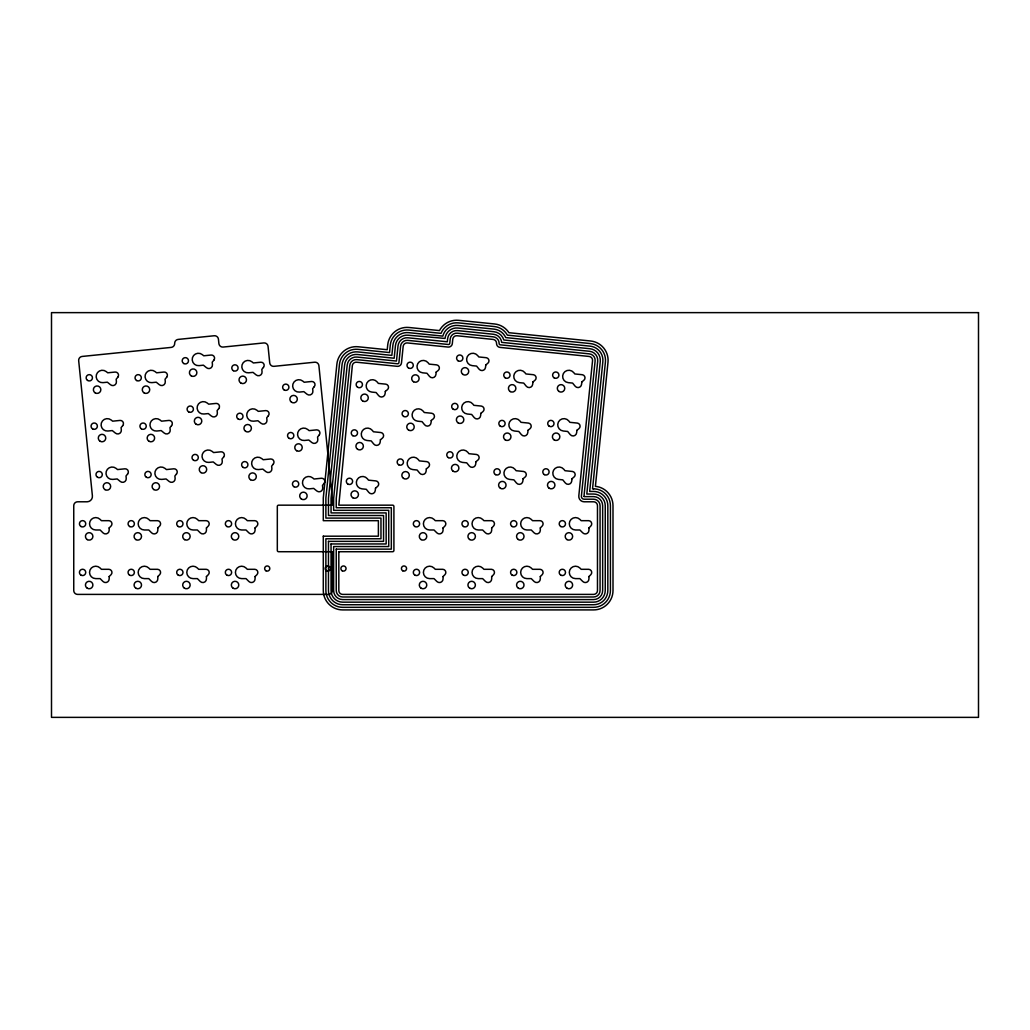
<?xml version="1.0" encoding="UTF-8"?>
<svg xmlns="http://www.w3.org/2000/svg" width="1030" height="1030" viewBox="0 0 1030 1030"><rect width="100%" height="100%" fill="white"/><g stroke="black" fill="none" stroke-linecap="round" stroke-linejoin="round"><path stroke-width="1.5" d="M583.971 496.357L597.696 361.221A9.051 9.051 0 0 0 589.611 351.294L501.674 342.372A9.038 9.038 0 0 0 493.576 334.274L457.552 330.604A9.051 9.051 0 0 0 447.625 338.703L447.316 341.78L407.944 337.789A9.051 9.051 0 0 0 398.018 345.874L396.473 361.067L357.101 357.062A9.051 9.051 0 0 0 347.187 365.148L333.643 498.456L333.643 510.326L388.735 510.326L388.735 546.544L333.643 546.544L333.643 590.512A9.051 9.051 0 0 0 342.694 599.576L593.602 599.576A9.051 9.051 0 0 0 602.653 590.512L602.653 505.666A9.077 9.077 0 0 0 593.55 496.615L584.152 496.627M593.525 488.864L592.533 488.864L605.421 362.006A16.815 16.815 0 0 0 590.396 343.582L507.391 335.149A16.815 16.815 0 0 0 494.361 326.549L458.337 322.879A16.815 16.815 0 0 0 441.033 333.347L408.73 330.064A16.815 16.815 0 0 0 390.293 345.089L389.546 352.556L357.886 349.337A16.815 16.815 0 0 0 339.462 364.375L325.879 498.069L325.879 518.09L380.971 518.09L380.971 538.78L325.879 538.78L325.879 590.512A16.815 16.815 0 0 0 342.694 607.327L593.602 607.327A16.815 16.815 0 0 0 610.417 590.512L610.417 505.64A16.828 16.828 0 0 0 593.525 488.838M109.18 576.555L109.18 578.924A3.605 3.605 0 0 1 102.974 581.461L100.129 578.615L95.739 578.615A6.219 6.219 0 0 1 89.996 570.028A6.219 6.219 0 0 1 100.129 568.019L101.429 569.307L108.922 569.307A3.154 3.154 0 0 1 110.995 574.74L109.18 576.555M109.18 527.927L109.18 530.296A3.605 3.605 0 0 1 102.974 532.832L100.129 529.986L95.739 529.986A6.219 6.219 0 0 1 89.996 521.399A6.219 6.219 0 0 1 100.129 519.39L101.429 520.678L108.922 520.678A3.154 3.154 0 0 1 110.995 526.111L109.18 527.927M157.809 576.555L157.809 578.924A3.605 3.605 0 0 1 151.603 581.461L148.758 578.615L144.367 578.615A6.219 6.219 0 0 1 138.625 570.028A6.219 6.219 0 0 1 148.758 568.019L150.058 569.307L157.551 569.307A3.154 3.154 0 0 1 159.624 574.74L157.809 576.555M157.809 527.927L157.809 530.296A3.605 3.605 0 0 1 151.603 532.832L148.758 529.986L144.367 529.986A6.219 6.219 0 0 1 138.625 521.399A6.219 6.219 0 0 1 148.758 519.39L150.058 520.678L157.551 520.678A3.154 3.154 0 0 1 159.624 526.111L157.809 527.927M206.438 576.555L206.438 578.924A3.605 3.605 0 0 1 200.232 581.461L197.387 578.615L192.996 578.615A6.219 6.219 0 0 1 187.254 570.028A6.219 6.219 0 0 1 197.387 568.019L198.687 569.307L206.18 569.307A3.154 3.154 0 0 1 208.253 574.74L206.438 576.555M206.438 527.927L206.438 530.296A3.605 3.605 0 0 1 200.232 532.832L197.387 529.986L192.996 529.986A6.219 6.219 0 0 1 187.254 521.399A6.219 6.219 0 0 1 197.387 519.39L198.687 520.678L206.18 520.678A3.154 3.154 0 0 1 208.253 526.111L206.438 527.927M255.067 576.555L255.067 578.924A3.605 3.605 0 0 1 248.861 581.461L246.016 578.615L241.625 578.615A6.219 6.219 0 0 1 235.883 570.028A6.219 6.219 0 0 1 246.016 568.019L247.316 569.307L254.809 569.307A3.154 3.154 0 0 1 256.882 574.74L255.067 576.555M255.067 527.927L255.067 530.296A3.605 3.605 0 0 1 248.861 532.832L246.016 529.986L241.625 529.986A6.219 6.219 0 0 1 235.883 521.399A6.219 6.219 0 0 1 246.016 519.39L247.316 520.678L254.809 520.678A3.154 3.154 0 0 1 256.882 526.111L255.067 527.927M323.291 536.192L323.291 590.512A19.403 19.403 0 0 0 342.694 609.915L593.602 609.915A19.403 19.403 0 0 0 613.005 590.512L612.992 505.64A19.454 19.454 0 0 0 596.937 486.546L595.392 486.353L607.996 362.264A19.403 19.403 0 0 0 590.654 341.007L508.936 332.703L508.254 331.712A19.416 19.416 0 0 0 494.619 323.974L458.595 320.317A19.403 19.403 0 0 0 439.462 330.591L408.987 327.489A19.403 19.403 0 0 0 387.731 344.831L387.228 349.724L358.144 346.762A19.403 19.403 0 0 0 336.887 364.105L323.291 497.941L323.291 520.678L378.383 520.678L378.383 536.192L323.291 536.192M328.467 541.368L328.467 590.512A14.227 14.227 0 0 0 342.694 604.739L593.602 604.739A14.227 14.227 0 0 0 607.829 590.512L607.829 505.653A14.24 14.24 0 0 0 593.538 491.426L589.675 491.452L602.846 361.749A14.227 14.227 0 0 0 590.126 346.157L505.704 337.582L505.06 336.282A14.227 14.227 0 0 0 494.104 329.124L458.067 325.454A14.227 14.227 0 0 0 442.836 336.128L408.459 332.639A14.227 14.227 0 0 0 392.868 345.359L391.851 355.389L357.629 351.912A14.227 14.227 0 0 0 342.037 364.633L328.467 498.198L328.467 515.502L383.559 515.502L383.559 541.368L328.467 541.368M331.055 543.956L331.055 590.512A11.639 11.639 0 0 0 342.694 602.164L593.602 602.164A11.639 11.639 0 0 0 605.241 590.512L605.241 505.653A11.665 11.665 0 0 0 593.538 494.027L586.804 494.04L600.271 361.478A11.639 11.639 0 0 0 589.868 348.719L503.837 339.99A11.626 11.626 0 0 0 493.834 331.699L457.809 328.029A11.639 11.639 0 0 0 445.05 338.432L408.202 335.214A11.639 11.639 0 0 0 395.443 345.617L394.168 358.221L357.359 354.487A11.639 11.639 0 0 0 344.612 364.89L331.055 498.327L331.055 512.914L386.147 512.914L386.147 543.956L331.055 543.956M332.407 498.726L332.407 505.164L278.615 505.164A1.288 1.288 0 0 0 277.315 506.451L277.315 550.419A1.288 1.288 0 0 0 278.615 551.72L332.407 551.72L332.407 590.512A3.875 3.875 0 0 1 328.531 594.4L77.623 594.4A3.875 3.875 0 0 1 73.748 590.512L73.748 505.679A3.901 3.901 0 0 1 77.662 501.79L87.202 501.79A5.382 5.382 0 0 0 92.391 495.803L78.679 360.693A3.875 3.875 0 0 1 82.142 356.444L171.186 347.406A3.875 3.875 0 0 0 174.675 343.556L174.688 343.196A3.875 3.875 0 0 1 178.164 339.411L214.201 335.754A3.875 3.875 0 0 1 218.45 339.218L218.888 343.595A3.875 3.875 0 0 0 223.15 347.059L263.809 342.939A3.875 3.875 0 0 1 268.058 346.402L269.731 362.869A3.875 3.875 0 0 0 273.98 366.332L314.639 362.212A3.875 3.875 0 0 1 318.901 365.676L332.407 498.726M336.231 549.132L336.231 590.512A6.463 6.463 0 0 0 342.694 596.988L593.602 596.988A6.463 6.463 0 0 0 600.065 590.512L600.065 505.666A6.489 6.489 0 0 0 593.55 499.202L584.074 499.202A2.807 2.807 0 0 1 581.396 496.074L595.121 360.964A6.463 6.463 0 0 0 589.34 353.869L500.31 344.831A1.288 1.288 0 0 1 499.138 343.544L499.125 343.119A6.45 6.45 0 0 0 493.319 336.849L457.294 333.179A6.463 6.463 0 0 0 450.2 338.96L449.762 343.338A1.288 1.288 0 0 1 448.333 344.484L407.674 340.364A6.463 6.463 0 0 0 400.593 346.144L398.919 362.612A1.288 1.288 0 0 1 397.503 363.77L356.844 359.637A6.463 6.463 0 0 0 349.749 365.418L336.231 498.597L336.231 507.739L391.323 507.739L391.323 549.132L336.231 549.132M338.819 551.72L338.819 590.512A3.875 3.875 0 0 0 342.694 594.4L593.602 594.4A3.875 3.875 0 0 0 597.477 590.512L597.477 505.679A3.901 3.901 0 0 0 593.563 501.79L584.023 501.79A5.382 5.382 0 0 1 578.821 495.803L592.546 360.693A3.875 3.875 0 0 0 589.083 356.444L500.039 347.406A3.875 3.875 0 0 1 496.55 343.556L496.537 343.196A3.875 3.875 0 0 0 493.048 339.411L457.024 335.754A3.875 3.875 0 0 0 452.775 339.218L452.325 343.595A3.875 3.875 0 0 1 448.076 347.059L407.417 342.939A3.875 3.875 0 0 0 403.168 346.402L401.494 362.869A3.875 3.875 0 0 1 397.245 366.332L356.586 362.212A3.875 3.875 0 0 0 352.324 365.676L338.819 505.164L392.61 505.164A1.288 1.288 0 0 1 393.911 506.451L393.911 550.419A1.288 1.288 0 0 1 392.61 551.72L338.819 551.72M443.055 576.555L443.055 578.924A3.605 3.605 0 0 1 436.849 581.461L434.003 578.615L429.6 578.615A6.219 6.219 0 0 1 423.858 570.028A6.219 6.219 0 0 1 434.003 568.019L435.291 569.307L442.797 569.307A3.154 3.154 0 0 1 444.87 574.74L443.055 576.555M443.055 527.927L443.055 530.296A3.605 3.605 0 0 1 436.849 532.832L434.003 529.986L429.6 529.986A6.219 6.219 0 0 1 423.858 521.399A6.219 6.219 0 0 1 434.003 519.39L435.291 520.678L442.797 520.678A3.154 3.154 0 0 1 444.87 526.111L443.055 527.927M491.683 576.555L491.683 578.924A3.605 3.605 0 0 1 485.478 581.461L482.632 578.615L478.229 578.615A6.219 6.219 0 0 1 472.5 570.028A6.219 6.219 0 0 1 482.632 568.019L483.92 569.307L491.426 569.307A3.154 3.154 0 0 1 493.499 574.74L491.683 576.555M491.683 527.927L491.683 530.296A3.605 3.605 0 0 1 485.478 532.832L482.632 529.986L478.229 529.986A6.219 6.219 0 0 1 472.5 521.399A6.219 6.219 0 0 1 482.632 519.39L483.92 520.678L491.426 520.678A3.154 3.154 0 0 1 493.499 526.111L491.683 527.927M540.312 576.555L540.312 578.924A3.605 3.605 0 0 1 534.106 581.461L531.261 578.615L526.858 578.615A6.219 6.219 0 0 1 521.129 570.028A6.219 6.219 0 0 1 531.261 568.019L532.549 569.307L540.055 569.307A3.154 3.154 0 0 1 542.128 574.74L540.312 576.555M540.312 527.927L540.312 530.296A3.605 3.605 0 0 1 534.106 532.832L531.261 529.986L526.858 529.986A6.219 6.219 0 0 1 521.129 521.399A6.219 6.219 0 0 1 531.261 519.39L532.549 520.678L540.055 520.678A3.154 3.154 0 0 1 542.128 526.111L540.312 527.927M588.941 576.555L588.941 578.924A3.605 3.605 0 0 1 582.735 581.461L579.89 578.615L575.487 578.615A6.219 6.219 0 0 1 569.757 570.028A6.219 6.219 0 0 1 579.89 568.019L581.178 569.307L588.684 569.307A3.154 3.154 0 0 1 590.756 574.74L588.941 576.555M588.941 527.927L588.941 530.296A3.605 3.605 0 0 1 582.735 532.832L579.89 529.986L575.487 529.986A6.219 6.219 0 0 1 569.757 521.399A6.219 6.219 0 0 1 579.89 519.39L581.178 520.678L588.684 520.678A3.154 3.154 0 0 1 590.756 526.111L588.941 527.927M375.512 488.156L375.268 490.512A3.605 3.605 0 0 1 368.83 492.417L366.294 489.289L361.916 488.851A6.219 6.219 0 0 1 357.075 479.723A6.219 6.219 0 0 1 367.362 478.744L368.521 480.16L375.976 480.92A3.154 3.154 0 0 1 377.495 486.533L375.512 488.156M380.418 439.771L380.186 442.127A3.605 3.605 0 0 1 373.748 444.033L371.212 440.917L366.835 440.467A6.219 6.219 0 0 1 361.994 431.338A6.219 6.219 0 0 1 372.281 430.36L373.439 431.776L380.894 432.536A3.154 3.154 0 0 1 382.4 438.149L380.418 439.771M385.336 391.387L385.091 393.756A3.605 3.605 0 0 1 378.667 395.649L376.117 392.533L371.74 392.082A6.219 6.219 0 0 1 366.899 382.954A6.219 6.219 0 0 1 377.186 381.976L378.345 383.405L385.812 384.151A3.154 3.154 0 0 1 387.319 389.765L385.336 391.387M426.343 468.869L426.111 471.238A3.605 3.605 0 0 1 419.673 473.131L417.124 470.015L412.76 469.577A6.219 6.219 0 0 1 407.906 460.449A6.219 6.219 0 0 1 418.206 459.47L419.352 460.886L426.819 461.646A3.154 3.154 0 0 1 428.326 467.26L426.343 468.869M431.261 420.498L431.016 422.854A3.605 3.605 0 0 1 424.592 424.759L422.043 421.643L417.665 421.193A6.219 6.219 0 0 1 412.824 412.064A6.219 6.219 0 0 1 423.111 411.086L424.27 412.502L431.737 413.262A3.154 3.154 0 0 1 433.244 418.875L431.261 420.498M436.179 372.113L435.935 374.482A3.605 3.605 0 0 1 429.497 376.375L426.961 373.259L422.583 372.809A6.219 6.219 0 0 1 417.742 363.68A6.219 6.219 0 0 1 428.029 362.702L429.188 364.118L436.643 364.877A3.154 3.154 0 0 1 438.162 370.491L436.179 372.113M475.95 461.698L475.718 464.054A3.605 3.605 0 0 1 469.281 465.959L466.732 462.831L462.367 462.393A6.219 6.219 0 0 1 457.526 453.264A6.219 6.219 0 0 1 467.813 452.286L468.959 453.702L476.427 454.462A3.154 3.154 0 0 1 477.933 460.075L475.95 461.698M480.868 413.313L480.624 415.682A3.605 3.605 0 0 1 474.199 417.575L471.65 414.459L467.272 414.009A6.219 6.219 0 0 1 462.431 404.88A6.219 6.219 0 0 1 472.719 403.902L473.877 405.318L481.345 406.077A3.154 3.154 0 0 1 482.851 411.691L480.868 413.313M485.787 364.929L485.542 367.298A3.605 3.605 0 0 1 479.105 369.191L476.568 366.075L472.191 365.637A6.219 6.219 0 0 1 467.35 356.496A6.219 6.219 0 0 1 477.637 355.53L478.796 356.947L486.263 357.706A3.154 3.154 0 0 1 487.769 363.32L485.787 364.929M523.111 478.705L522.867 481.062A3.605 3.605 0 0 1 516.429 482.967L513.893 479.851L509.515 479.401A6.219 6.219 0 0 1 504.674 470.272A6.219 6.219 0 0 1 514.961 469.294L516.12 470.71L523.575 471.47A3.154 3.154 0 0 1 525.094 477.083L523.111 478.705M528.017 430.321L527.785 432.69A3.605 3.605 0 0 1 521.347 434.583L518.798 431.467L514.434 431.016A6.219 6.219 0 0 1 509.593 421.888A6.219 6.219 0 0 1 519.88 420.91L521.026 422.326L528.493 423.085A3.154 3.154 0 0 1 529.999 428.699L528.017 430.321M532.935 381.937L532.69 384.306A3.605 3.605 0 0 1 526.266 386.199L523.716 383.083L519.339 382.645A6.219 6.219 0 0 1 514.498 373.517A6.219 6.219 0 0 1 524.785 372.538L525.944 373.954L533.411 374.714A3.154 3.154 0 0 1 534.918 380.327L532.935 381.937M571.985 478.705L571.74 481.062A3.605 3.605 0 0 1 565.316 482.967L562.766 479.851L558.389 479.401A6.219 6.219 0 0 1 553.548 470.272A6.219 6.219 0 0 1 563.835 469.294L564.994 470.71L572.461 471.47A3.154 3.154 0 0 1 573.968 477.083L571.985 478.705M576.903 430.321L576.658 432.69A3.605 3.605 0 0 1 570.221 434.583L567.685 431.467L563.307 431.016A6.219 6.219 0 0 1 558.466 421.888A6.219 6.219 0 0 1 568.753 420.91L569.912 422.326L577.379 423.085A3.154 3.154 0 0 1 578.886 428.699L576.903 430.321M581.808 381.937L581.577 384.306A3.605 3.605 0 0 1 575.139 386.199L572.603 383.083L568.225 382.645A6.219 6.219 0 0 1 563.384 373.504A6.219 6.219 0 0 1 573.671 372.538L574.83 373.954L582.285 374.714A3.154 3.154 0 0 1 583.804 380.327L581.808 381.937M117.793 377.238L116.171 379.22L116.416 381.589A3.605 3.605 0 0 1 110.493 384.744L107.378 382.194L103 382.645A6.219 6.219 0 0 1 96.421 374.675A6.219 6.219 0 0 1 106.309 371.65L107.725 372.796L115.18 372.049A3.154 3.154 0 0 1 117.793 377.238M122.712 425.622L121.089 427.605L121.334 429.961A3.605 3.605 0 0 1 115.412 433.115L112.296 430.579L107.918 431.016A6.219 6.219 0 0 1 101.339 423.047A6.219 6.219 0 0 1 111.214 420.021L112.631 421.18L120.098 420.42A3.154 3.154 0 0 1 122.712 425.622M166.667 377.238L165.058 379.22L165.289 381.589A3.605 3.605 0 0 1 159.38 384.744L156.251 382.194L151.886 382.645A6.219 6.219 0 0 1 145.307 374.675A6.219 6.219 0 0 1 155.182 371.65L156.599 372.796L164.066 372.049A3.154 3.154 0 0 1 166.667 377.238M213.828 360.23L212.206 362.212L212.45 364.581A3.605 3.605 0 0 1 206.528 367.736L203.412 365.187L199.035 365.637A6.219 6.219 0 0 1 192.456 357.668A6.219 6.219 0 0 1 202.331 354.642L203.747 355.788L211.214 355.028A3.154 3.154 0 0 1 213.828 360.23M127.617 473.993L126.008 475.989L126.239 478.345A3.605 3.605 0 0 1 120.317 481.499L117.201 478.95L112.824 479.401A6.219 6.219 0 0 1 106.257 471.431A6.219 6.219 0 0 1 116.133 468.405L117.549 469.564L125.016 468.805A3.154 3.154 0 0 1 127.617 473.993M171.585 425.622L169.963 427.605L170.208 429.974A3.605 3.605 0 0 1 164.285 433.115L161.169 430.579L156.792 431.016A6.219 6.219 0 0 1 150.213 423.047A6.219 6.219 0 0 1 160.101 420.021L161.517 421.18L168.984 420.42A3.154 3.154 0 0 1 171.585 425.622M218.733 408.614L217.124 410.597L217.356 412.953A3.605 3.605 0 0 1 211.446 416.107L208.318 413.571L203.953 414.009A6.219 6.219 0 0 1 197.374 406.039A6.219 6.219 0 0 1 207.249 403.013L208.665 404.172L216.133 403.412A3.154 3.154 0 0 1 218.733 408.614M176.503 473.993L174.881 475.989L175.126 478.345A3.605 3.605 0 0 1 169.203 481.499L166.088 478.963L161.71 479.401A6.219 6.219 0 0 1 155.131 471.431A6.219 6.219 0 0 1 165.019 468.405L166.435 469.564L173.89 468.805A3.154 3.154 0 0 1 176.503 473.993M263.435 367.414L261.813 369.397L262.058 371.753A3.605 3.605 0 0 1 256.135 374.907L253.02 372.371L248.642 372.809A6.219 6.219 0 0 1 242.063 364.839A6.219 6.219 0 0 1 251.951 361.813L253.367 362.972L260.822 362.212A3.154 3.154 0 0 1 263.435 367.414M223.652 456.985L222.029 458.968L222.274 461.337A3.605 3.605 0 0 1 216.352 464.491L213.236 461.942L208.858 462.393A6.219 6.219 0 0 1 202.279 454.423A6.219 6.219 0 0 1 212.167 451.398L213.583 452.556L221.051 451.797A3.154 3.154 0 0 1 223.652 456.985M268.341 415.785L266.731 417.781L266.963 420.137A3.605 3.605 0 0 1 261.053 423.291L257.925 420.742L253.56 421.193A6.219 6.219 0 0 1 246.981 413.223A6.219 6.219 0 0 1 256.856 410.198L258.273 411.356L265.74 410.597A3.154 3.154 0 0 1 268.341 415.785M314.266 386.688L312.657 388.671L312.888 391.04A3.605 3.605 0 0 1 306.966 394.181L303.85 391.645L299.473 392.082A6.219 6.219 0 0 1 292.906 384.113A6.219 6.219 0 0 1 302.781 381.087L304.198 382.246L311.665 381.486A3.154 3.154 0 0 1 314.266 386.688M273.259 464.17L271.637 466.152L271.881 468.521A3.605 3.605 0 0 1 265.959 471.676L262.843 469.126L258.466 469.577A6.219 6.219 0 0 1 251.887 461.607A6.219 6.219 0 0 1 261.774 458.582L263.191 459.728L270.658 458.981A3.154 3.154 0 0 1 273.259 464.17M319.184 435.072L317.562 437.055L317.807 439.411A3.605 3.605 0 0 1 311.884 442.565L308.768 440.029L304.391 440.467A6.219 6.219 0 0 1 297.812 432.497A6.219 6.219 0 0 1 307.7 429.471L309.116 430.63L316.571 429.871A3.154 3.154 0 0 1 319.184 435.072M324.102 483.443L322.48 485.426L322.725 487.795A3.605 3.605 0 0 1 316.802 490.95L313.687 488.4L309.309 488.851A6.219 6.219 0 0 1 302.73 480.881A6.219 6.219 0 0 1 312.605 477.856L314.034 479.014L321.489 478.255A3.154 3.154 0 0 1 324.102 483.443M978.5 312.631L51.5 312.631L51.5 717.369L978.5 717.369L978.5 312.631M402.704 570.774A2.588 2.588 0 0 0 406.58 568.534A2.588 2.588 0 0 0 402.704 566.294A2.588 2.588 0 0 0 402.704 570.774M352.865 497.786A3.721 3.721 0 0 0 358.453 494.555A3.721 3.721 0 0 0 352.865 491.336A3.721 3.721 0 0 0 352.865 497.786M560.771 526.51A3.154 3.154 0 0 0 565.509 523.781A3.154 3.154 0 0 0 560.771 521.051A3.154 3.154 0 0 0 560.771 526.51M567.054 539.617A3.721 3.721 0 0 0 572.641 536.398A3.721 3.721 0 0 0 567.054 533.167A3.721 3.721 0 0 0 567.054 539.617M512.142 526.51A3.154 3.154 0 0 0 516.88 523.781A3.154 3.154 0 0 0 512.142 521.051A3.154 3.154 0 0 0 512.142 526.51M518.193 539.475A3.721 3.721 0 0 0 524.013 536.669A3.721 3.721 0 0 0 518.669 533.038A3.721 3.721 0 0 0 518.193 539.475M463.513 526.51A3.154 3.154 0 0 0 468.251 523.781A3.154 3.154 0 0 0 463.513 521.051A3.154 3.154 0 0 0 463.513 526.51M469.564 539.475A3.721 3.721 0 0 0 475.384 536.669A3.721 3.721 0 0 0 470.041 533.038A3.721 3.721 0 0 0 469.564 539.475M414.884 526.51A3.154 3.154 0 0 0 419.622 523.781A3.154 3.154 0 0 0 414.884 521.051A3.154 3.154 0 0 0 414.884 526.51M421.167 539.617A3.721 3.721 0 0 0 426.755 536.398A3.721 3.721 0 0 0 421.167 533.167A3.721 3.721 0 0 0 421.167 539.617M560.771 575.139A3.154 3.154 0 0 0 565.509 572.41A3.154 3.154 0 0 0 560.771 569.68A3.154 3.154 0 0 0 560.771 575.139M567.054 588.246A3.721 3.721 0 0 0 572.641 585.027A3.721 3.721 0 0 0 567.054 581.796A3.721 3.721 0 0 0 567.054 588.246M512.142 575.139A3.154 3.154 0 0 0 516.88 572.41A3.154 3.154 0 0 0 512.142 569.68A3.154 3.154 0 0 0 512.142 575.139M518.425 588.246A3.721 3.721 0 0 0 524.013 585.027A3.721 3.721 0 0 0 518.425 581.796A3.721 3.721 0 0 0 518.425 588.246M463.513 575.139A3.154 3.154 0 0 0 468.251 572.41A3.154 3.154 0 0 0 463.513 569.68A3.154 3.154 0 0 0 463.513 575.139M469.796 588.246A3.721 3.721 0 0 0 475.384 585.027A3.721 3.721 0 0 0 469.796 581.796A3.721 3.721 0 0 0 469.796 588.246M414.884 575.139A3.154 3.154 0 0 0 419.622 572.41A3.154 3.154 0 0 0 414.884 569.68A3.154 3.154 0 0 0 414.884 575.139M420.935 588.104A3.721 3.721 0 0 0 426.755 585.298A3.721 3.721 0 0 0 421.412 581.667A3.721 3.721 0 0 0 420.935 588.104M95.249 392.906A3.721 3.721 0 0 0 100.837 389.675A3.721 3.721 0 0 0 95.249 386.456A3.721 3.721 0 0 0 95.249 392.906M87.524 380.405A3.154 3.154 0 0 0 92.443 378.023A3.154 3.154 0 0 0 87.923 374.946A3.154 3.154 0 0 0 87.524 380.405M233.192 588.246A3.721 3.721 0 0 0 238.78 585.027A3.721 3.721 0 0 0 233.192 581.796A3.721 3.721 0 0 0 233.192 588.246M226.896 575.139A3.154 3.154 0 0 0 231.634 572.41A3.154 3.154 0 0 0 226.896 569.68A3.154 3.154 0 0 0 226.896 575.139M184.331 588.104A3.721 3.721 0 0 0 190.138 585.298A3.721 3.721 0 0 0 184.795 581.667A3.721 3.721 0 0 0 184.331 588.104M178.267 575.139A3.154 3.154 0 0 0 183.005 572.41A3.154 3.154 0 0 0 178.267 569.68A3.154 3.154 0 0 0 178.267 575.139M135.934 588.246A3.721 3.721 0 0 0 141.522 585.027A3.721 3.721 0 0 0 135.934 581.796A3.721 3.721 0 0 0 135.934 588.246M129.445 575.023A3.154 3.154 0 0 0 134.364 572.641A3.154 3.154 0 0 0 129.844 569.564A3.154 3.154 0 0 0 129.445 575.023M87.305 588.246A3.721 3.721 0 0 0 92.893 585.027A3.721 3.721 0 0 0 87.305 581.796A3.721 3.721 0 0 0 87.305 588.246M80.816 575.023A3.154 3.154 0 0 0 85.735 572.641A3.154 3.154 0 0 0 81.216 569.564A3.154 3.154 0 0 0 80.816 575.023M232.96 539.475A3.721 3.721 0 0 0 238.767 536.669A3.721 3.721 0 0 0 233.424 533.038A3.721 3.721 0 0 0 232.96 539.475M226.896 526.51A3.154 3.154 0 0 0 231.634 523.781A3.154 3.154 0 0 0 226.896 521.051A3.154 3.154 0 0 0 226.896 526.51M184.563 539.617A3.721 3.721 0 0 0 190.151 536.398A3.721 3.721 0 0 0 184.563 533.167A3.721 3.721 0 0 0 184.563 539.617M178.267 526.51A3.154 3.154 0 0 0 183.005 523.781A3.154 3.154 0 0 0 178.267 521.051A3.154 3.154 0 0 0 178.267 526.51M135.934 539.617A3.721 3.721 0 0 0 141.522 536.398A3.721 3.721 0 0 0 135.934 533.167A3.721 3.721 0 0 0 135.934 539.617M129.638 526.51A3.154 3.154 0 0 0 134.376 523.781A3.154 3.154 0 0 0 129.638 521.051A3.154 3.154 0 0 0 129.638 526.51M87.305 539.617A3.721 3.721 0 0 0 92.893 536.398A3.721 3.721 0 0 0 87.305 533.167A3.721 3.721 0 0 0 87.305 539.617M81.01 526.51A3.154 3.154 0 0 0 85.748 523.781A3.154 3.154 0 0 0 81.01 521.051A3.154 3.154 0 0 0 81.01 526.51M301.327 498.971A3.721 3.721 0 0 0 307.133 496.164A3.721 3.721 0 0 0 301.79 492.533A3.721 3.721 0 0 0 301.327 498.971M294.026 486.739A3.154 3.154 0 0 0 298.764 483.997A3.154 3.154 0 0 0 294.026 481.268A3.154 3.154 0 0 0 294.026 486.739M250.483 479.697A3.721 3.721 0 0 0 256.303 476.877A3.721 3.721 0 0 0 250.959 473.259A3.721 3.721 0 0 0 250.483 479.697M243.003 467.337A3.154 3.154 0 0 0 247.921 464.955A3.154 3.154 0 0 0 243.402 461.878A3.154 3.154 0 0 0 243.003 467.337M201.107 472.654A3.721 3.721 0 0 0 206.695 469.435A3.721 3.721 0 0 0 201.107 466.204A3.721 3.721 0 0 0 201.107 472.654M193.589 460.281A3.154 3.154 0 0 0 198.314 457.539A3.154 3.154 0 0 0 193.589 454.809A3.154 3.154 0 0 0 193.589 460.281M153.728 489.52A3.721 3.721 0 0 0 159.534 486.714A3.721 3.721 0 0 0 154.204 483.083A3.721 3.721 0 0 0 153.728 489.52M146.427 477.289A3.154 3.154 0 0 0 151.165 474.56A3.154 3.154 0 0 0 146.427 471.817A3.154 3.154 0 0 0 146.427 477.289M105.073 489.662A3.721 3.721 0 0 0 110.661 486.443A3.721 3.721 0 0 0 105.073 483.212A3.721 3.721 0 0 0 105.073 489.662M97.554 477.289A3.154 3.154 0 0 0 102.292 474.547A3.154 3.154 0 0 0 97.554 471.817A3.154 3.154 0 0 0 97.554 477.289M296.64 450.728A3.721 3.721 0 0 0 302.228 447.509A3.721 3.721 0 0 0 296.64 444.278A3.721 3.721 0 0 0 296.64 450.728M289.121 438.355A3.154 3.154 0 0 0 293.846 435.626A3.154 3.154 0 0 0 289.121 432.883A3.154 3.154 0 0 0 289.121 438.355M245.578 431.313A3.721 3.721 0 0 0 251.384 428.506A3.721 3.721 0 0 0 246.041 424.875A3.721 3.721 0 0 0 245.578 431.313M238.278 419.081A3.154 3.154 0 0 0 243.016 416.339A3.154 3.154 0 0 0 238.278 413.609A3.154 3.154 0 0 0 238.278 419.081M195.97 424.128A3.721 3.721 0 0 0 201.777 421.322A3.721 3.721 0 0 0 196.434 417.691A3.721 3.721 0 0 0 195.97 424.128M188.67 411.897A3.154 3.154 0 0 0 193.408 409.168A3.154 3.154 0 0 0 188.67 406.425A3.154 3.154 0 0 0 188.67 411.897M149.041 441.291A3.721 3.721 0 0 0 154.629 438.059A3.721 3.721 0 0 0 149.041 434.827A3.721 3.721 0 0 0 149.041 441.291M141.316 428.789A3.154 3.154 0 0 0 146.247 426.407A3.154 3.154 0 0 0 141.715 423.33A3.154 3.154 0 0 0 141.316 428.789M99.936 441.136A3.721 3.721 0 0 0 105.742 438.329A3.721 3.721 0 0 0 100.399 434.699A3.721 3.721 0 0 0 99.936 441.136M92.636 428.905A3.154 3.154 0 0 0 97.374 426.175A3.154 3.154 0 0 0 92.636 423.433A3.154 3.154 0 0 0 92.636 428.905M291.503 402.202A3.721 3.721 0 0 0 297.31 399.395A3.721 3.721 0 0 0 291.966 395.777A3.721 3.721 0 0 0 291.503 402.202M284.203 389.971A3.154 3.154 0 0 0 288.928 387.241A3.154 3.154 0 0 0 284.203 384.512A3.154 3.154 0 0 0 284.203 389.971M240.891 383.083A3.721 3.721 0 0 0 246.479 379.851A3.721 3.721 0 0 0 240.891 376.62A3.721 3.721 0 0 0 240.891 383.083M233.359 370.697A3.154 3.154 0 0 0 238.097 367.968A3.154 3.154 0 0 0 233.359 365.225A3.154 3.154 0 0 0 233.359 370.697M191.284 375.899A3.721 3.721 0 0 0 196.872 372.667A3.721 3.721 0 0 0 191.284 369.448A3.721 3.721 0 0 0 191.284 375.899M183.752 363.513A3.154 3.154 0 0 0 188.49 360.783A3.154 3.154 0 0 0 183.752 358.054A3.154 3.154 0 0 0 183.752 363.513M144.136 392.906A3.721 3.721 0 0 0 149.723 389.675A3.721 3.721 0 0 0 144.136 386.456A3.721 3.721 0 0 0 144.136 392.906M136.604 380.521A3.154 3.154 0 0 0 141.342 377.791A3.154 3.154 0 0 0 136.604 375.062A3.154 3.154 0 0 0 136.604 380.521M326.459 570.774A2.588 2.588 0 0 0 330.347 568.534A2.588 2.588 0 0 0 326.459 566.294A2.588 2.588 0 0 0 326.459 570.774M265.933 570.774A2.588 2.588 0 0 0 269.809 568.534A2.588 2.588 0 0 0 265.933 566.294A2.588 2.588 0 0 0 265.933 570.774M342.179 570.774A2.588 2.588 0 0 0 346.054 568.534A2.588 2.588 0 0 0 342.179 566.294A2.588 2.588 0 0 0 342.179 570.774M347.702 483.958A3.154 3.154 0 0 0 352.62 481.577A3.154 3.154 0 0 0 348.101 478.499A3.154 3.154 0 0 0 347.702 483.958M352.814 435.703A3.154 3.154 0 0 0 357.539 432.96A3.154 3.154 0 0 0 352.814 430.231A3.154 3.154 0 0 0 352.814 435.703M457.977 360.732A3.154 3.154 0 0 0 462.895 358.363A3.154 3.154 0 0 0 458.376 355.286A3.154 3.154 0 0 0 457.977 360.732M408.562 368.045A3.154 3.154 0 0 0 413.288 365.302A3.154 3.154 0 0 0 408.562 362.573A3.154 3.154 0 0 0 408.562 368.045M403.644 416.416A3.154 3.154 0 0 0 408.382 413.687A3.154 3.154 0 0 0 403.644 410.957A3.154 3.154 0 0 0 403.644 416.416M408.627 430.128A3.721 3.721 0 0 0 414.215 426.896A3.721 3.721 0 0 0 408.627 423.678A3.721 3.721 0 0 0 408.627 430.128M357.552 449.26A3.721 3.721 0 0 0 363.358 446.454A3.721 3.721 0 0 0 358.028 442.823A3.721 3.721 0 0 0 357.552 449.26M398.726 464.8A3.154 3.154 0 0 0 403.464 462.071A3.154 3.154 0 0 0 398.726 459.341A3.154 3.154 0 0 0 398.726 464.8M403.477 478.371A3.721 3.721 0 0 0 409.283 475.551A3.721 3.721 0 0 0 403.953 471.933A3.721 3.721 0 0 0 403.477 478.371M558.942 391.426A3.721 3.721 0 0 0 564.749 388.619A3.721 3.721 0 0 0 559.419 385.001A3.721 3.721 0 0 0 558.942 391.426M505.125 377.752A3.154 3.154 0 0 0 510.043 375.371A3.154 3.154 0 0 0 505.524 372.294A3.154 3.154 0 0 0 505.125 377.752M510.301 391.58A3.721 3.721 0 0 0 515.888 388.349A3.721 3.721 0 0 0 510.301 385.13A3.721 3.721 0 0 0 510.301 391.58M462.921 374.418A3.721 3.721 0 0 0 468.727 371.611A3.721 3.721 0 0 0 463.384 367.993A3.721 3.721 0 0 0 462.921 374.418M413.532 381.744A3.721 3.721 0 0 0 419.12 378.525A3.721 3.721 0 0 0 413.532 375.293A3.721 3.721 0 0 0 413.532 381.744M362.702 401.031A3.721 3.721 0 0 0 368.289 397.799A3.721 3.721 0 0 0 362.702 394.567A3.721 3.721 0 0 0 362.702 401.031M549.093 426.124A3.154 3.154 0 0 0 554.011 423.742A3.154 3.154 0 0 0 549.492 420.678A3.154 3.154 0 0 0 549.093 426.124M554.256 439.952A3.721 3.721 0 0 0 559.844 436.733A3.721 3.721 0 0 0 554.256 433.501A3.721 3.721 0 0 0 554.256 439.952M500.207 426.124A3.154 3.154 0 0 0 505.125 423.742A3.154 3.154 0 0 0 500.606 420.678A3.154 3.154 0 0 0 500.207 426.124M505.151 439.81A3.721 3.721 0 0 0 510.957 437.003A3.721 3.721 0 0 0 505.627 433.373A3.721 3.721 0 0 0 505.151 439.81M453.252 409.245A3.154 3.154 0 0 0 457.99 406.502A3.154 3.154 0 0 0 453.252 403.773A3.154 3.154 0 0 0 453.252 409.245M458.234 422.944A3.721 3.721 0 0 0 463.822 419.725A3.721 3.721 0 0 0 458.234 416.493A3.721 3.721 0 0 0 458.234 422.944M544.368 474.624A3.154 3.154 0 0 0 549.106 471.894A3.154 3.154 0 0 0 544.368 469.165A3.154 3.154 0 0 0 544.368 474.624M549.119 488.194A3.721 3.721 0 0 0 554.925 485.388A3.721 3.721 0 0 0 549.582 481.757A3.721 3.721 0 0 0 549.119 488.194M495.494 474.624A3.154 3.154 0 0 0 500.22 471.894A3.154 3.154 0 0 0 495.494 469.165A3.154 3.154 0 0 0 495.494 474.624M500.464 488.336A3.721 3.721 0 0 0 506.052 485.117A3.721 3.721 0 0 0 500.464 481.885A3.721 3.721 0 0 0 500.464 488.336M448.333 457.616A3.154 3.154 0 0 0 453.071 454.887A3.154 3.154 0 0 0 448.333 452.157A3.154 3.154 0 0 0 448.333 457.616M453.084 471.186A3.721 3.721 0 0 0 458.891 468.38A3.721 3.721 0 0 0 453.56 464.749A3.721 3.721 0 0 0 453.084 471.186M553.998 377.752A3.154 3.154 0 0 0 558.93 375.371A3.154 3.154 0 0 0 554.398 372.294A3.154 3.154 0 0 0 553.998 377.752M357.526 387.19A3.154 3.154 0 0 0 362.444 384.821A3.154 3.154 0 0 0 357.925 381.744A3.154 3.154 0 0 0 357.526 387.19"/></g></svg>
